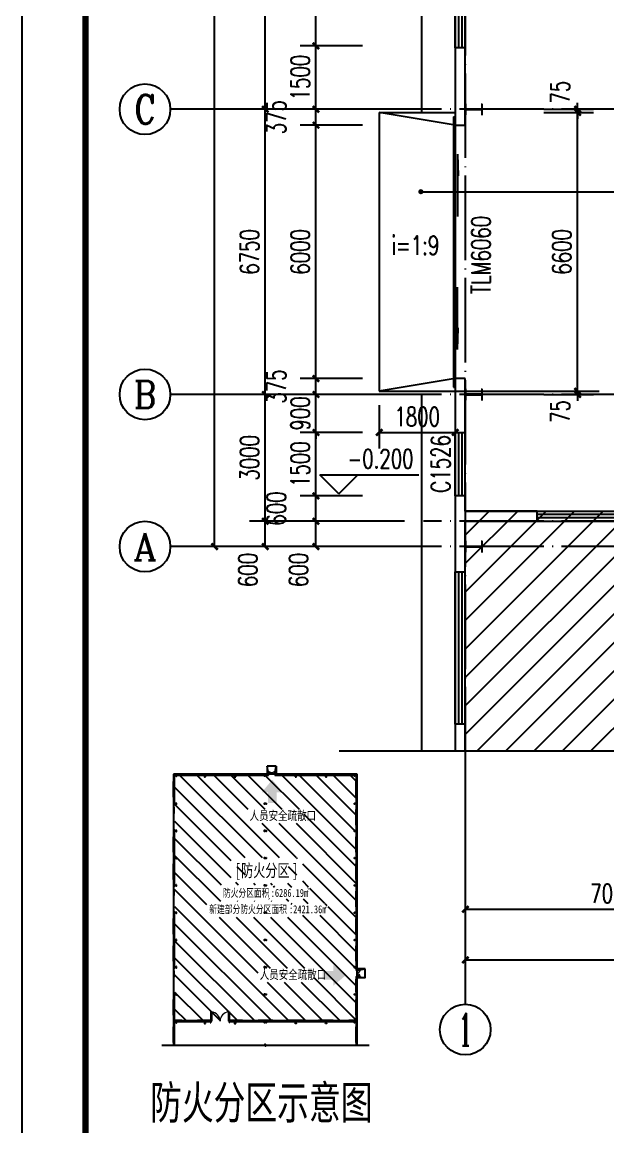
# Model space of a CAD drawing. Extents: x 1840316 to 2045362, y 17308253 to 17931430.
# Drawn here: x 1982362 to 1996240, y 17744363 to 17770513 of the extents above; entities that cross this region are included whole.
import ezdxf
from ezdxf.enums import TextEntityAlignment as Align

# ---------------------------------------------------------------- set-up
doc = ezdxf.new("R2010")
doc.units = 0
doc.header["$LTSCALE"] = 1000
doc.header["$MEASUREMENT"] = 0
doc.linetypes.add('DOTE', pattern=[2.42, 2, -0.2, 0.02, -0.2])
doc.layers.get('Defpoints').update_dxf_attribs({"color": 250})
for name, color, linetype in [('0 - 填充', 251, 'Continuous'), ('00-人防文字', 140, 'Continuous'), ('AXIS_TEXT', 7, 'Continuous'), ('AXIS_内部', 151, 'Continuous'), ('AXIS_外部', 171, 'Continuous'), ('COLUMN', 2, 'Continuous'), ('DIM_LEAD', 145, 'Continuous'), ('DIM_SYMB', 165, 'Continuous'), ('DOTE', 1, 'DOTE'), ('GROUND', 150, 'Continuous'), ('PUB_TEXT', 7, 'Continuous'), ('TK', 4, 'Continuous'), ('WALL-PARAPET', 6, 'Continuous'), ('WINDOW', 140, 'Continuous'), ('WINDOW_TEXT', 7, 'Continuous'), ('文字索引线', 74, 'Continuous'), ('标高', 83, 'Continuous')]:
    doc.layers.add(name, color=color, linetype=linetype)
doc.styles.add('_TCH_AXIS', font='COMPLEX', dxfattribs={"bigfont": 'GBCBIG'})
doc.styles.add('_TCH_DIM', font='SIMPLEX', dxfattribs={"bigfont": 'GBCBIG'})
doc.styles.add('_TCH_DIM_T3', font='SIMPLEX', dxfattribs={"width": 0.705882, "bigfont": 'GBCBIG'})
doc.styles.add('_TCH_WINDOW', font='SIMPLEX', dxfattribs={"height": 3.5, "bigfont": 'GBCBIG'})
doc.styles.add('COMPLEX', font='COMPLEX')
doc.styles.add('HT', font='simhei.ttf', dxfattribs={"width": 0.7})
doc.styles.add('房间名称', font='SIMPLEX', dxfattribs={"width": 0.8, "bigfont": 'HZTXT'})
doc.dimstyles.new('_TCH_ARCH&&150', dxfattribs={"dimtxt": 446.25, "dimasz": 150, "dimexe": 375, "dimexo": 450, "dimgap": 150, "dimtad": 1, "dimdec": 0, "dimzin": 0, "dimdsep": 46, "dimtxsty": '_TCH_DIM_T3', "dimblk": 'ARCHTICK', "dimcen": 0.09, "dimclrt": 7, "dimazin": 2, "dimtfac": 1, "dimtdec": 0, "dimtix": 1, "dimtmove": 2, "dimatfit": 3, "dimfxl": 0, "dimtolj": 1, "dimtzin": 0, "dimarcsym": 0})

# ---------------------------------------------------------------- blocks, each defined once
blk = doc.blocks.new('A$C3ACC4A1C')
at = {"layer": 'COLUMN'}
h = blk.add_hatch(color=256, dxfattribs=at)
h.paths.add_polyline_path([(125, 400), (0, 400), (0, 388), (120, 388), (120, 200), (125, 200)])
h.paths.add_polyline_path([(250, 400), (125, 400), (125, 200), (130, 200), (130, 388), (250, 388)])
h.paths.add_polyline_path([(250, 12), (130, 12), (130, 200), (125, 200), (125, 0), (250, 0)])
h.paths.add_polyline_path([(125, 200), (120, 200), (120, 12), (0, 12), (0, 0), (125, 0)])
blk.add_lwpolyline([(0, 0), (0, 12), (120, 12), (120, 388), (0, 388), (0, 400), (250, 400), (250, 388), (130, 388), (130, 12), (250, 12), (250, 0)], close=True, dxfattribs=at)
blk = doc.blocks.new('$WINLIB2D$00000001')
for p, q in [((-0.5, 0.5), (0.5, 0.5)), ((-0.5, 0.5), (-0.5, -0.5)), ((0.5, -0.5), (0.5, 0.5)), ((0.5, 0.1667), (-0.5, 0.1667)), ((0.5, -0.1667), (-0.5, -0.1667)), ((-0.5, -0.5), (0.5, -0.5))]:
    blk.add_line(p, q)
blk = doc.blocks.new('$DorLib2D$00000011')
for p, q in [((-0.5, 0.004), (-0.433, 0.004)), ((-0.5, 0.004), (-0.5, -0.062)), ((-0.483, 0.396), (-0.467, 0.396)), ((-0.483, 0.235), (-0.467, 0.235)), ((-0.467, 0.471), (-0.467, -0.062)), ((-0.467, 0.471), (-0.433, 0.471)), ((-0.433, 0.471), (-0.433, 0.004)), ((-0.417, 0.396), (-0.433, 0.396)), ((-0.417, 0.235), (-0.433, 0.235)), ((0.417, 0.396), (0.433, 0.396)), ((0.417, 0.235), (0.433, 0.235)), ((0.433, 0.471), (0.433, 0.004)), ((0.467, 0.471), (0.433, 0.471)), ((0.5, 0.004), (0.433, 0.004)), ((0.467, 0.471), (0.467, -0.062)), ((0.483, 0.396), (0.467, 0.396)), ((0.483, 0.235), (0.467, 0.235)), ((0.5, 0.004), (0.5, -0.062)), ((-0.5, -0.062), (-0.467, -0.062)), ((0.5, -0.062), (0.467, -0.062))]:
    blk.add_line(p, q)
at = {"lineweight": 13}
for p, q in [((-0.483, 0.396), (-0.483, 0.235)), ((-0.417, 0.396), (-0.417, 0.235)), ((0.417, 0.396), (0.417, 0.235)), ((0.483, 0.396), (0.483, 0.235))]:
    blk.add_line(p, q, dxfattribs=at)
for centre, start, end in [((-0.467, 0.004), 0, 85.904), ((0.467, 0.004), 94.096, 180)]:
    blk.add_arc(centre, 0.467, start, end, dxfattribs=at)
blk = doc.blocks.new('$DorLib2D$00000130')
at = {"color": 0, "linetype": 'Continuous'}
for p, q in [((-0.5333, 0.6601), (-0.5333, 0.5127)), ((0, 0.6601), (-0.5333, 0.6601)), ((0, 0.5127), (0, 0.6601)), ((0.5333, 0.6601), (0, 0.6601)), ((0.5333, 0.6601), (0.5333, 0.5127)), ((0, 0.5127), (-0.5333, 0.5127)), ((0.5333, 0.5127), (0, 0.5127)), ((-0.3853, 0.2694), (-0.1396, 0.2694)), ((-0.3853, 0.2694), (-0.2999, 0.2144)), ((-0.2999, 0.2144), (-0.2999, 0.2694)), ((0.3853, 0.2694), (0.1396, 0.2694)), ((0.2999, 0.2144), (0.2999, 0.2694)), ((0.3853, 0.2694), (0.2999, 0.2144))]:
    blk.add_line(p, q, dxfattribs=at)
blk = doc.blocks.new('45654')
at = {"color": 1, "const_width": 30}
for points in [[(2163059, 17815599), (2163059, 17815399), (2163379, 17815399), (2163379, 17814799), (2163059, 17814799), (2163059, 17814599)], [(2163059, 17758999), (2163059, 17759199), (2163379, 17759199), (2163379, 17759799), (2163059, 17759799), (2163059, 17759999)]]:
    blk.add_lwpolyline(points, dxfattribs=at)
at = {"layer": 'DIM_SYMB', "color": 1}
blk.add_lwpolyline([(2117951, 17753265), (2141831, 17753265), (2141908, 17753475), (2141982, 17753055), (2142056, 17753265), (2165939, 17753265)], dxfattribs=at)
at = {"layer": 'GROUND', "color": 1}
for p, q in [((2144439, 17817739), (2142339, 17817739)), ((2142339, 17817739), (2142339, 17815939)), ((2142639, 17815939), (2142339, 17817739)), ((2144139, 17815939), (2144439, 17817739)), ((2144439, 17817739), (2144439, 17815939)), ((2142339, 17815939), (2120699, 17815939)), ((2120699, 17815939), (2120699, 17809249)), ((2144439, 17815939), (2142339, 17815939)), ((2163179, 17815939), (2144439, 17815939)), ((2163179, 17770899), (2163179, 17815939)), ((2120699, 17802649), (2120699, 17790349)), ((2120699, 17783749), (2120699, 17771449)), ((2164979, 17770899), (2163179, 17770899)), ((2163179, 17768799), (2163179, 17770899)), ((2163179, 17770599), (2164979, 17770899)), ((2163179, 17769099), (2164979, 17768799)), ((2163179, 17753265), (2163179, 17768799)), ((2164979, 17768799), (2163179, 17768799)), ((2164979, 17768799), (2164979, 17770899)), ((2120699, 17764849), (2120699, 17753265)), ((2120699, 17753265), (2163179, 17753265))]:
    blk.add_line(p, q, dxfattribs=at)
at = {"layer": 'WALL-PARAPET', "color": 1}
for p, q in [((2122639, 17815939), (2120699, 17815939)), ((2120699, 17815939), (2120699, 17814199)), ((2120939, 17815699), (2122639, 17815699)), ((2120939, 17814199), (2120939, 17815699)), ((2122639, 17815699), (2122639, 17815939)), ((2129639, 17815939), (2126239, 17815939)), ((2126239, 17815939), (2126239, 17815699)), ((2126239, 17815699), (2129639, 17815699)), ((2129639, 17815699), (2129639, 17815939)), ((2136639, 17815939), (2133239, 17815939)), ((2133239, 17815939), (2133239, 17815699)), ((2133239, 17815699), (2136639, 17815699)), ((2136639, 17815699), (2136639, 17815939)), ((2142639, 17815939), (2140239, 17815939)), ((2140239, 17815939), (2140239, 17815699)), ((2140239, 17815699), (2142639, 17815699)), ((2142639, 17815699), (2142639, 17815939)), ((2144739, 17815939), (2144139, 17815939)), ((2144139, 17815939), (2144139, 17815699)), ((2144139, 17815699), (2144739, 17815699)), ((2144739, 17815699), (2144739, 17815939)), ((2150639, 17815939), (2148339, 17815939)), ((2148339, 17815939), (2148339, 17815699)), ((2148339, 17815699), (2150639, 17815699)), ((2150639, 17815699), (2150639, 17815939)), ((2157639, 17815939), (2154239, 17815939)), ((2154239, 17815939), (2154239, 17815699)), ((2154239, 17815699), (2157639, 17815699)), ((2157639, 17815699), (2157639, 17815939)), ((2163179, 17815939), (2161239, 17815939)), ((2161239, 17815939), (2161239, 17815699)), ((2161239, 17815699), (2162939, 17815699)), ((2162939, 17815699), (2162939, 17814199)), ((2163179, 17814199), (2163179, 17815939)), ((2120699, 17814199), (2120939, 17814199)), ((2162939, 17814199), (2163179, 17814199)), ((2120939, 17810599), (2120699, 17810599)), ((2120699, 17810599), (2120699, 17808949)), ((2120939, 17808949), (2120939, 17810599)), ((2163179, 17810599), (2162939, 17810599)), ((2162939, 17810599), (2162939, 17807749)), ((2163179, 17807749), (2163179, 17810599)), ((2120699, 17808949), (2120939, 17808949)), ((2162939, 17807749), (2163179, 17807749)), ((2120939, 17802949), (2120699, 17802949)), ((2120699, 17802949), (2120699, 17801449)), ((2120939, 17801449), (2120939, 17802949)), ((2163179, 17804149), (2162939, 17804149)), ((2162939, 17804149), (2162939, 17801449)), ((2163179, 17801449), (2163179, 17804149)), ((2120699, 17801449), (2120939, 17801449)), ((2162939, 17801449), (2163179, 17801449)), ((2120939, 17797849), (2120699, 17797849)), ((2120699, 17797849), (2120699, 17795149)), ((2120939, 17795149), (2120939, 17797849)), ((2163179, 17797849), (2162939, 17797849)), ((2162939, 17797849), (2162939, 17795149)), ((2163179, 17795149), (2163179, 17797849)), ((2120699, 17795149), (2120939, 17795149)), ((2162939, 17795149), (2163179, 17795149)), ((2120939, 17791549), (2120699, 17791549)), ((2120699, 17791549), (2120699, 17790049)), ((2120699, 17790049), (2120939, 17790049)), ((2120939, 17790049), (2120939, 17791549)), ((2163179, 17791549), (2162939, 17791549)), ((2162939, 17791549), (2162939, 17788849)), ((2163179, 17788849), (2163179, 17791549)), ((2162939, 17788849), (2163179, 17788849)), ((2120939, 17784049), (2120699, 17784049)), ((2120699, 17784049), (2120699, 17782549)), ((2120939, 17782549), (2120939, 17784049)), ((2163179, 17785249), (2162939, 17785249)), ((2162939, 17785249), (2162939, 17782549)), ((2163179, 17782549), (2163179, 17785249)), ((2120699, 17782549), (2120939, 17782549)), ((2162939, 17782549), (2163179, 17782549)), ((2120939, 17778949), (2120699, 17778949)), ((2120699, 17778949), (2120699, 17776249)), ((2120939, 17776249), (2120939, 17778949)), ((2163179, 17778949), (2162939, 17778949)), ((2162939, 17778949), (2162939, 17776249)), ((2163179, 17776249), (2163179, 17778949)), ((2120699, 17776249), (2120939, 17776249)), ((2162939, 17776249), (2163179, 17776249)), ((2120939, 17772649), (2120699, 17772649)), ((2120699, 17772649), (2120699, 17771149)), ((2120939, 17771149), (2120939, 17772649)), ((2163179, 17772649), (2162939, 17772649)), ((2162939, 17772649), (2162939, 17770599)), ((2163179, 17770599), (2163179, 17772649)), ((2120699, 17771149), (2120939, 17771149)), ((2162939, 17770599), (2163179, 17770599)), ((2163179, 17769099), (2162939, 17769099)), ((2162939, 17769099), (2162939, 17768499)), ((2163179, 17768499), (2163179, 17769099)), ((2162939, 17768499), (2163179, 17768499)), ((2120939, 17765149), (2120699, 17765149)), ((2120699, 17765149), (2120699, 17763799)), ((2120699, 17763799), (2120939, 17763799)), ((2120939, 17763799), (2120939, 17765149)), ((2163179, 17765499), (2162939, 17765499)), ((2162939, 17765499), (2162939, 17763799)), ((2162939, 17763799), (2163179, 17763799)), ((2163179, 17763799), (2163179, 17765499)), ((2120939, 17760199), (2120699, 17760199)), ((2120699, 17760199), (2120699, 17758819)), ((2120699, 17758819), (2120699, 17757499)), ((2120939, 17758939), (2120939, 17760199)), ((2122639, 17758939), (2120939, 17758939)), ((2120939, 17757499), (2120939, 17758699)), ((2120939, 17758699), (2122639, 17758699)), ((2122639, 17758699), (2122639, 17758939)), ((2129189, 17758939), (2126239, 17758939)), ((2126239, 17758939), (2126239, 17758699)), ((2126239, 17758699), (2129189, 17758699)), ((2129189, 17758699), (2129189, 17758939)), ((2136639, 17758939), (2133689, 17758939)), ((2133689, 17758939), (2133689, 17758699)), ((2133689, 17758699), (2136639, 17758699)), ((2136639, 17758699), (2136639, 17758939)), ((2143639, 17758939), (2140239, 17758939)), ((2140239, 17758939), (2140239, 17758699)), ((2140239, 17758699), (2143639, 17758699)), ((2143639, 17758699), (2143639, 17758939)), ((2150639, 17758939), (2147239, 17758939)), ((2147239, 17758939), (2147239, 17758699)), ((2147239, 17758699), (2150639, 17758699)), ((2150639, 17758699), (2150639, 17758939)), ((2157639, 17758939), (2154239, 17758939)), ((2154239, 17758939), (2154239, 17758699)), ((2154239, 17758699), (2157639, 17758699)), ((2157639, 17758699), (2157639, 17758939)), ((2162939, 17758939), (2161239, 17758939)), ((2161239, 17758939), (2161239, 17758699)), ((2161239, 17758699), (2162939, 17758699)), ((2163179, 17760199), (2162939, 17760199)), ((2162939, 17760199), (2162939, 17758939)), ((2162939, 17758699), (2162939, 17757499)), ((2163179, 17758819), (2163179, 17760199)), ((2163179, 17757499), (2163179, 17758819)), ((2120699, 17757499), (2120939, 17757499)), ((2162939, 17757499), (2163179, 17757499)), ((2120939, 17753899), (2120699, 17753899)), ((2120699, 17753899), (2120699, 17753265)), ((2120939, 17753265), (2120939, 17753899)), ((2163179, 17753899), (2162939, 17753899)), ((2162939, 17753899), (2162939, 17753265)), ((2163179, 17753265), (2163179, 17753899)), ((2120699, 17753265), (2120939, 17753265)), ((2162939, 17753265), (2163179, 17753265))]:
    blk.add_line(p, q, dxfattribs=at)
at = {"layer": 'WINDOW', "color": 1}
for p, q in [((2144139, 17815939), (2142639, 17815939)), ((2163179, 17769099), (2163179, 17770599))]:
    blk.add_line(p, q, dxfattribs=at)
at = {"layer": 'COLUMN', "color": 1, "xscale": -1, "rotation": 90}
for p in [(2121339, 17815699), (2142139, 17815699), (2121339, 17809224), (2142139, 17809224), (2121339, 17802924), (2142139, 17802924), (2121339, 17796624), (2142139, 17796624), (2121339, 17790324), (2142139, 17790324), (2121339, 17784024), (2142139, 17784024), (2121339, 17777724), (2142139, 17777724), (2121339, 17771424), (2142139, 17771424), (2121339, 17765124), (2142139, 17765124), (2121339, 17758699), (2142139, 17758699)]:
    blk.add_blockref('A$C3ACC4A1C', p, dxfattribs=at)
at = {"layer": 'COLUMN', "color": 1, "xscale": -1}
for p in [(2128064, 17815299), (2135064, 17815299), (2128064, 17758299), (2135064, 17758299)]:
    blk.add_blockref('A$C3ACC4A1C', p, dxfattribs=at)
at = {"layer": 'COLUMN', "color": 1}
for p in [(2148814, 17815299), (2155814, 17815299), (2148814, 17758299), (2155814, 17758299)]:
    blk.add_blockref('A$C3ACC4A1C', p, dxfattribs=at)
at = {"layer": 'COLUMN', "color": 1, "rotation": 270}
for p in [(2162539, 17815699), (2162539, 17809224), (2162539, 17802924), (2162539, 17796624), (2162539, 17790324), (2162539, 17784024), (2162539, 17777724), (2162539, 17771424), (2162539, 17765124), (2162539, 17758699)]:
    blk.add_blockref('A$C3ACC4A1C', p, dxfattribs=at)
at = {"layer": 'WINDOW', "color": 1}
for name, p, xscale, yscale, zscale, rotation in [('$WINLIB2D$00000001', (2124439, 17815819), -3600.000000003725, 240, -3600.000000003725, 180), ('$WINLIB2D$00000001', (2131439, 17815819), -3600.000000003725, 240, -3600.000000003725, 180), ('$WINLIB2D$00000001', (2138439, 17815819), -3600.000000003725, 240, -3600.000000003725, 180), ('$DorLib2D$00000011', (2143389, 17815819), 1500, -1500, 1500, 180), ('$WINLIB2D$00000001', (2146539, 17815819), -3600.000000003725, 240, -3600.000000003725, 180), ('$WINLIB2D$00000001', (2152439, 17815819), -3600.000000003725, 240, -3600.000000003725, 180), ('$WINLIB2D$00000001', (2159439, 17815819), -3600.000000003725, 240, -3600.000000003725, 180), ('$WINLIB2D$00000001', (2120819, 17812399), 3600.000000003725, -240, 3600.000000003725, 90.00000000000655), ('$WINLIB2D$00000001', (2163059, 17812399), 3600.000000003725, 240, 3600.000000003725, 90.00000000000655), ('$DorLib2D$00000130', (2120819, 17805949), 6000, 240, 6000, 90.00000000000655), ('$WINLIB2D$00000001', (2163059, 17805949), 3600.000000003725, 240, 3600.000000003725, 90.00000000000655), ('$WINLIB2D$00000001', (2120819, 17799649), 3600.000000003725, -240, 3600.000000003725, 90.00000000000655), ('$WINLIB2D$00000001', (2163059, 17799649), 3600.000000003725, 240, 3600.000000003725, 90.00000000000655), ('$WINLIB2D$00000001', (2120819, 17793349), 3600.000000003725, -240, 3600.000000003725, 90.00000000000655), ('$WINLIB2D$00000001', (2163059, 17793349), 3600.000000003725, 240, 3600.000000003725, 90.00000000000655), ('$DorLib2D$00000130', (2120819, 17787049), 6000, 240, 6000, 90.00000000000655), ('$WINLIB2D$00000001', (2163059, 17787049), 3600.000000003725, 240, 3600.000000003725, 90.00000000000655), ('$WINLIB2D$00000001', (2120819, 17780749), 3600.000000003725, -240, 3600.000000003725, 90.00000000000655), ('$WINLIB2D$00000001', (2163059, 17780749), 3600.000000003725, 240, 3600.000000003725, 90.00000000000655), ('$WINLIB2D$00000001', (2120819, 17774449), 3600.000000003725, -240, 3600.000000003725, 90.00000000000655), ('$WINLIB2D$00000001', (2163059, 17774449), 3600.000000003725, 240, 3600.000000003725, 90.00000000000655), ('$DorLib2D$00000130', (2120819, 17768149), 6000, 240, 6000, 90.00000000000655), ('$DorLib2D$00000011', (2163059, 17769849), 1500, -1500, 1500, 90.00000000000655), ('$WINLIB2D$00000001', (2163059, 17766999), 3000.000000007451, -240, 3000.000000007451, 90.00000000000655), ('$WINLIB2D$00000001', (2120819, 17761999), 3600.000000003725, -240, 3600.000000003725, 90.00000000000655), ('$WINLIB2D$00000001', (2163059, 17761999), 3600.000000003725, 240, 3600.000000003725, 90.00000000000655), ('$WINLIB2D$00000001', (2124439, 17758819), -3600.000000003725, 240, -3600.000000003725, 180), ('$DorLib2D$00000011', (2131439, 17758819), -4500.000027132919, -4500.000027132919, -4500.000027132919, 180), ('$WINLIB2D$00000001', (2138439, 17758819), -3600.000000003725, 240, -3600.000000003725, 180), ('$WINLIB2D$00000001', (2145439, 17758819), -3600.000000003725, 240, -3600.000000003725, 180), ('$WINLIB2D$00000001', (2152439, 17758819), -3600.000000003725, 240, -3600.000000003725, 180), ('$WINLIB2D$00000001', (2159439, 17758819), -3600.000000003725, 240, -3600.000000003725, 180), ('$WINLIB2D$00000001', (2120819, 17755699), 3600.000000003725, -240, 3600.000000003725, 90.0000000000048), ('$WINLIB2D$00000001', (2163059, 17755699), 3600.000000003725, -240, 3600.000000003725, 90.0000000000048)]:
    blk.add_blockref(name, p, dxfattribs=dict(at, xscale=xscale, yscale=yscale, zscale=zscale, rotation=rotation))
blk = doc.blocks.new('GeYuanFrame_67757216', base_point=(18.76, 4.34))
at = {"layer": 'TK'}
blk.add_lwpolyline([(18.76, 424.34), (686.76, 424.34), (686.76, 4.34), (18.76, 4.34), (18.76, 424.34)], dxfattribs=at)
at = {"layer": 'TK', "const_width": 1}
blk.add_lwpolyline([(676.76, 414.34), (43.76, 414.34), (43.76, 14.34), (676.76, 14.34)], close=True, dxfattribs=at)
blk = doc.blocks.new('_ArchTick')
at = {"color": 0, "linetype": 'ByBlock', "const_width": 0.4}
blk.add_lwpolyline([(-0.5, -0.5), (0.5, 0.5)], dxfattribs=at)
blk = doc.blocks.new('*D39')
at = {"layer": 'AXIS_内部', "color": 0, "lineweight": -2}
for p, q in [((1995522, 17768449), (1995522, 17768599)), ((1994722, 17768449), (1995897, 17768449)), ((1994722, 17768374), (1995897, 17768374)), ((1995522, 17768374), (1995522, 17768449)), ((1995522, 17768374), (1995522, 17768224))]:
    blk.add_line(p, q, dxfattribs=at)
at = {"layer": 'Defpoints', "color": 0}
for p in [(1994272, 17768449), (1994272, 17768374), (1995522, 17768449)]:
    blk.add_point(p, dxfattribs=at)
at = {"layer": 'AXIS_内部', "color": 0, "lineweight": -2, "xscale": 150, "yscale": 150, "zscale": 150}
for p, rotation in [((1995522, 17768449), 270), ((1995522, 17768374), 90)]:
    blk.add_blockref('_ArchTick', p, dxfattribs=dict(at, rotation=rotation))
at = {"layer": 'AXIS_内部', "color": 7, "insert": (1995109, 17768854), "char_height": 446.2, "attachment_point": 5, "rotation": 90, "style": '_TCH_DIM_T3'}
blk.add_mtext('\\A1;75', dxfattribs=at)
blk = doc.blocks.new('*D40')
at = {"layer": 'AXIS_内部', "color": 0, "lineweight": -2}
for p, q in [((1994722, 17768374), (1995897, 17768374)), ((1995522, 17761774), (1995522, 17768374)), ((1994722, 17761774), (1995897, 17761774))]:
    blk.add_line(p, q, dxfattribs=at)
at = {"layer": 'Defpoints', "color": 0}
for p in [(1994272, 17768374), (1995522, 17768374), (1994272, 17761774)]:
    blk.add_point(p, dxfattribs=at)
at = {"layer": 'AXIS_内部', "color": 0, "lineweight": -2, "xscale": 150, "yscale": 150, "zscale": 150}
for p, rotation in [((1995522, 17768374), 90), ((1995522, 17761774), 270)]:
    blk.add_blockref('_ArchTick', p, dxfattribs=dict(at, rotation=rotation))
at = {"layer": 'AXIS_内部', "color": 7, "insert": (1995148, 17765074), "char_height": 446.2, "attachment_point": 5, "rotation": 90, "style": '_TCH_DIM_T3'}
blk.add_mtext('\\A1;6600', dxfattribs=at)
blk = doc.blocks.new('*D41')
at = {"layer": 'AXIS_内部', "color": 0, "lineweight": -2}
for p, q in [((1995522, 17761774), (1995522, 17761924)), ((1994722, 17761774), (1995897, 17761774)), ((1994722, 17761699), (1995897, 17761699)), ((1995522, 17761699), (1995522, 17761774)), ((1995522, 17761699), (1995522, 17761549))]:
    blk.add_line(p, q, dxfattribs=at)
at = {"layer": 'Defpoints', "color": 0}
for p in [(1994272, 17761774), (1994272, 17761699), (1995522, 17761774)]:
    blk.add_point(p, dxfattribs=at)
at = {"layer": 'AXIS_内部', "color": 0, "lineweight": -2, "xscale": 150, "yscale": 150, "zscale": 150}
for p, rotation in [((1995522, 17761774), 270), ((1995522, 17761699), 90)]:
    blk.add_blockref('_ArchTick', p, dxfattribs=dict(at, rotation=rotation))
at = {"layer": 'AXIS_内部', "color": 7, "insert": (1995109, 17761294), "char_height": 446.2, "attachment_point": 5, "rotation": 90, "style": '_TCH_DIM_T3'}
blk.add_mtext('\\A1;75', dxfattribs=at)
blk = doc.blocks.new('*D166')
at = {"layer": 'AXIS_内部', "color": 0, "lineweight": -2}
for p, q in [((1990424, 17758699), (1988949, 17758699)), ((1989324, 17758099), (1989324, 17758699)), ((1990424, 17758099), (1988949, 17758099))]:
    blk.add_line(p, q, dxfattribs=at)
at = {"layer": 'Defpoints', "color": 0}
for p in [(1989324, 17758699), (1990874, 17758699), (1990874, 17758099)]:
    blk.add_point(p, dxfattribs=at)
at = {"layer": 'AXIS_内部', "color": 0, "lineweight": -2, "xscale": 150, "yscale": 150, "zscale": 150}
for p, rotation in [((1989324, 17758699), 90), ((1989324, 17758099), 270)]:
    blk.add_blockref('_ArchTick', p, dxfattribs=dict(at, rotation=rotation))
at = {"layer": 'AXIS_内部', "color": 7, "insert": (1988911, 17757544), "char_height": 446.2, "attachment_point": 5, "rotation": 90, "style": '_TCH_DIM_T3'}
blk.add_mtext('\\A1;600', dxfattribs=at)
blk = doc.blocks.new('*D167')
at = {"layer": 'AXIS_内部', "color": 0, "lineweight": -2}
for p, q in [((1990424, 17759299), (1988949, 17759299)), ((1989324, 17758699), (1989324, 17759299)), ((1990424, 17758699), (1988949, 17758699))]:
    blk.add_line(p, q, dxfattribs=at)
at = {"layer": 'Defpoints', "color": 0}
for p in [(1989324, 17759299), (1990874, 17759299), (1990874, 17758699)]:
    blk.add_point(p, dxfattribs=at)
at = {"layer": 'AXIS_内部', "color": 0, "lineweight": -2, "xscale": 150, "yscale": 150, "zscale": 150}
for p, rotation in [((1989324, 17759299), 90), ((1989324, 17758699), 270)]:
    blk.add_blockref('_ArchTick', p, dxfattribs=dict(at, rotation=rotation))
at = {"layer": 'AXIS_内部', "color": 7, "insert": (1988386, 17758999), "char_height": 446.2, "attachment_point": 5, "rotation": 90, "style": '_TCH_DIM_T3'}
blk.add_mtext('\\A1;600', dxfattribs=at)
blk = doc.blocks.new('*D168')
at = {"layer": 'AXIS_内部', "color": 0, "lineweight": -2}
for p, q in [((1990424, 17760799), (1988949, 17760799)), ((1989324, 17759299), (1989324, 17760799)), ((1990424, 17759299), (1988949, 17759299))]:
    blk.add_line(p, q, dxfattribs=at)
at = {"layer": 'Defpoints', "color": 0}
for p in [(1989324, 17760799), (1990874, 17760799), (1990874, 17759299)]:
    blk.add_point(p, dxfattribs=at)
at = {"layer": 'AXIS_内部', "color": 0, "lineweight": -2, "xscale": 150, "yscale": 150, "zscale": 150}
for p, rotation in [((1989324, 17760799), 90), ((1989324, 17759299), 270)]:
    blk.add_blockref('_ArchTick', p, dxfattribs=dict(at, rotation=rotation))
at = {"layer": 'AXIS_内部', "color": 7, "insert": (1988950, 17760049), "char_height": 446.2, "attachment_point": 5, "rotation": 90, "style": '_TCH_DIM_T3'}
blk.add_mtext('\\A1;1500', dxfattribs=at)
blk = doc.blocks.new('*D169')
at = {"layer": 'AXIS_内部', "color": 0, "lineweight": -2}
for p, q in [((1989324, 17761699), (1989324, 17761849)), ((1990424, 17761699), (1988949, 17761699)), ((1989324, 17760799), (1989324, 17761699)), ((1990424, 17760799), (1988949, 17760799)), ((1989324, 17760799), (1989324, 17760649))]:
    blk.add_line(p, q, dxfattribs=at)
at = {"layer": 'Defpoints', "color": 0}
for p in [(1989324, 17761699), (1990874, 17761699), (1990874, 17760799)]:
    blk.add_point(p, dxfattribs=at)
at = {"layer": 'AXIS_内部', "color": 0, "lineweight": -2, "xscale": 150, "yscale": 150, "zscale": 150}
for p, rotation in [((1989324, 17761699), 270), ((1989324, 17760799), 90)]:
    blk.add_blockref('_ArchTick', p, dxfattribs=dict(at, rotation=rotation))
at = {"layer": 'AXIS_内部', "color": 7, "insert": (1988950, 17761249), "char_height": 446.2, "attachment_point": 5, "rotation": 90, "style": '_TCH_DIM_T3'}
blk.add_mtext('\\A1;900', dxfattribs=at)
blk = doc.blocks.new('*D170')
at = {"layer": 'AXIS_内部', "color": 0, "lineweight": -2}
for p, q in [((1990424, 17762074), (1988949, 17762074)), ((1989324, 17761699), (1989324, 17762074)), ((1990424, 17761699), (1988949, 17761699))]:
    blk.add_line(p, q, dxfattribs=at)
at = {"layer": 'Defpoints', "color": 0}
for p in [(1989324, 17762074), (1990874, 17762074), (1990874, 17761699)]:
    blk.add_point(p, dxfattribs=at)
at = {"layer": 'AXIS_内部', "color": 0, "lineweight": -2, "xscale": 150, "yscale": 150, "zscale": 150}
for p, rotation in [((1989324, 17762074), 90), ((1989324, 17761699), 270)]:
    blk.add_blockref('_ArchTick', p, dxfattribs=dict(at, rotation=rotation))
at = {"layer": 'AXIS_内部', "color": 7, "insert": (1988386, 17761886), "char_height": 446.2, "attachment_point": 5, "rotation": 90, "style": '_TCH_DIM_T3'}
blk.add_mtext('\\A1;375', dxfattribs=at)
blk = doc.blocks.new('*D171')
at = {"layer": 'AXIS_内部', "color": 0, "lineweight": -2}
for p, q in [((1990424, 17768074), (1988949, 17768074)), ((1989324, 17762074), (1989324, 17768074)), ((1990424, 17762074), (1988949, 17762074))]:
    blk.add_line(p, q, dxfattribs=at)
at = {"layer": 'Defpoints', "color": 0}
for p in [(1989324, 17768074), (1990874, 17768074), (1990874, 17762074)]:
    blk.add_point(p, dxfattribs=at)
at = {"layer": 'AXIS_内部', "color": 0, "lineweight": -2, "xscale": 150, "yscale": 150, "zscale": 150}
for p, rotation in [((1989324, 17768074), 90), ((1989324, 17762074), 270)]:
    blk.add_blockref('_ArchTick', p, dxfattribs=dict(at, rotation=rotation))
at = {"layer": 'AXIS_内部', "color": 7, "insert": (1988950, 17765074), "char_height": 446.2, "attachment_point": 5, "rotation": 90, "style": '_TCH_DIM_T3'}
blk.add_mtext('\\A1;6000', dxfattribs=at)
blk = doc.blocks.new('*D172')
at = {"layer": 'AXIS_内部', "color": 0, "lineweight": -2}
for p, q in [((1990424, 17768449), (1988949, 17768449)), ((1989324, 17768074), (1989324, 17768449)), ((1990424, 17768074), (1988949, 17768074))]:
    blk.add_line(p, q, dxfattribs=at)
at = {"layer": 'Defpoints', "color": 0}
for p in [(1989324, 17768449), (1990874, 17768449), (1990874, 17768074)]:
    blk.add_point(p, dxfattribs=at)
at = {"layer": 'AXIS_内部', "color": 0, "lineweight": -2, "xscale": 150, "yscale": 150, "zscale": 150}
for p, rotation in [((1989324, 17768449), 90), ((1989324, 17768074), 270)]:
    blk.add_blockref('_ArchTick', p, dxfattribs=dict(at, rotation=rotation))
at = {"layer": 'AXIS_内部', "color": 7, "insert": (1988386, 17768261), "char_height": 446.2, "attachment_point": 5, "rotation": 90, "style": '_TCH_DIM_T3'}
blk.add_mtext('\\A1;375', dxfattribs=at)
blk = doc.blocks.new('*D173')
at = {"layer": 'AXIS_内部', "color": 0, "lineweight": -2}
for p, q in [((1990424, 17769949), (1988949, 17769949)), ((1989324, 17768449), (1989324, 17769949)), ((1990424, 17768449), (1988949, 17768449))]:
    blk.add_line(p, q, dxfattribs=at)
at = {"layer": 'Defpoints', "color": 0}
for p in [(1989324, 17769949), (1990874, 17769949), (1990874, 17768449)]:
    blk.add_point(p, dxfattribs=at)
at = {"layer": 'AXIS_内部', "color": 0, "lineweight": -2, "xscale": 150, "yscale": 150, "zscale": 150}
for p, rotation in [((1989324, 17769949), 90), ((1989324, 17768449), 270)]:
    blk.add_blockref('_ArchTick', p, dxfattribs=dict(at, rotation=rotation))
at = {"layer": 'AXIS_内部', "color": 7, "insert": (1988950, 17769199), "char_height": 446.2, "attachment_point": 5, "rotation": 90, "style": '_TCH_DIM_T3'}
blk.add_mtext('\\A1;1500', dxfattribs=at)
blk = doc.blocks.new('*D174')
at = {"layer": 'AXIS_内部', "color": 0, "lineweight": -2}
for p, q in [((1990424, 17773549), (1988949, 17773549)), ((1989324, 17769949), (1989324, 17773549)), ((1990424, 17769949), (1988949, 17769949))]:
    blk.add_line(p, q, dxfattribs=at)
at = {"layer": 'Defpoints', "color": 0}
for p in [(1989324, 17773549), (1990874, 17773549), (1990874, 17769949)]:
    blk.add_point(p, dxfattribs=at)
at = {"layer": 'AXIS_内部', "color": 0, "lineweight": -2, "xscale": 150, "yscale": 150, "zscale": 150}
for p, rotation in [((1989324, 17773549), 90), ((1989324, 17769949), 270)]:
    blk.add_blockref('_ArchTick', p, dxfattribs=dict(at, rotation=rotation))
at = {"layer": 'AXIS_内部', "color": 7, "insert": (1988950, 17771749), "char_height": 446.2, "attachment_point": 5, "rotation": 90, "style": '_TCH_DIM_T3'}
blk.add_mtext('\\A1;3600', dxfattribs=at)
blk = doc.blocks.new('*D194')
at = {"layer": 'AXIS_内部', "color": 0, "lineweight": -2}
for p, q in [((1990822, 17761449), (1990822, 17760424)), ((1992622, 17761449), (1992622, 17760424)), ((1990822, 17760799), (1992622, 17760799))]:
    blk.add_line(p, q, dxfattribs=at)
at = {"layer": 'Defpoints', "color": 0}
for p in [(1990822, 17761899), (1992622, 17761899), (1992622, 17760799)]:
    blk.add_point(p, dxfattribs=at)
at = {"layer": 'AXIS_内部', "color": 0, "lineweight": -2, "xscale": 150, "yscale": 150, "zscale": 150, "rotation": 180}
blk.add_blockref('_ArchTick', (1990822, 17760799), dxfattribs=at)
at = {"layer": 'AXIS_内部', "color": 0, "lineweight": -2, "xscale": 150, "yscale": 150, "zscale": 150}
blk.add_blockref('_ArchTick', (1992622, 17760799), dxfattribs=at)
at = {"layer": 'AXIS_内部', "color": 7, "insert": (1991722, 17761172), "char_height": 446.2, "attachment_point": 5, "style": '_TCH_DIM_T3'}
blk.add_mtext('\\A1;1800', dxfattribs=at)
blk = doc.blocks.new('*D330')
at = {"layer": 'AXIS_外部', "color": 0, "lineweight": -2}
for p, q in [((1992862, 17752815), (1992862, 17749140)), ((1999862, 17752815), (1999862, 17749140)), ((1992862, 17749515), (1999862, 17749515))]:
    blk.add_line(p, q, dxfattribs=at)
at = {"layer": 'Defpoints', "color": 0}
for p in [(1992862, 17753265), (1999862, 17753265), (1999862, 17749515)]:
    blk.add_point(p, dxfattribs=at)
at = {"layer": 'AXIS_外部', "color": 0, "lineweight": -2, "xscale": 150, "yscale": 150, "zscale": 150, "rotation": 180}
blk.add_blockref('_ArchTick', (1992862, 17749515), dxfattribs=at)
at = {"layer": 'AXIS_外部', "color": 0, "lineweight": -2, "xscale": 150, "yscale": 150, "zscale": 150}
blk.add_blockref('_ArchTick', (1999862, 17749515), dxfattribs=at)
at = {"layer": 'AXIS_外部', "color": 7, "insert": (1996362, 17749888), "char_height": 446.2, "attachment_point": 5, "style": '_TCH_DIM_T3'}
blk.add_mtext('\\A1;7000', dxfattribs=at)
blk = doc.blocks.new('*D336')
at = {"layer": 'AXIS_外部', "color": 0, "lineweight": -2}
for p, q in [((1992862, 17752815), (1992862, 17747940)), ((2034862, 17752815), (2034862, 17747940)), ((1992862, 17748315), (2034862, 17748315))]:
    blk.add_line(p, q, dxfattribs=at)
at = {"layer": 'Defpoints', "color": 0}
for p in [(1992862, 17753265), (2034862, 17753265), (2034862, 17748315)]:
    blk.add_point(p, dxfattribs=at)
at = {"layer": 'AXIS_外部', "color": 0, "lineweight": -2, "xscale": 150, "yscale": 150, "zscale": 150, "rotation": 180}
blk.add_blockref('_ArchTick', (1992862, 17748315), dxfattribs=at)
at = {"layer": 'AXIS_外部', "color": 0, "lineweight": -2, "xscale": 150, "yscale": 150, "zscale": 150}
blk.add_blockref('_ArchTick', (2034862, 17748315), dxfattribs=at)
at = {"layer": 'AXIS_外部', "color": 7, "insert": (2013862, 17748688), "char_height": 446.2, "attachment_point": 5, "style": '_TCH_DIM_T3'}
blk.add_mtext('\\A1;42000', dxfattribs=at)
blk = doc.blocks.new('*D358')
at = {"layer": 'AXIS_外部', "color": 0, "lineweight": -2}
for p, q in [((1991424, 17758699), (1987749, 17758699)), ((1988124, 17758099), (1988124, 17758699)), ((1991424, 17758099), (1987749, 17758099))]:
    blk.add_line(p, q, dxfattribs=at)
at = {"layer": 'Defpoints', "color": 0}
for p in [(1988124, 17758699), (1991874, 17758699), (1991874, 17758099)]:
    blk.add_point(p, dxfattribs=at)
at = {"layer": 'AXIS_外部', "color": 0, "lineweight": -2, "xscale": 150, "yscale": 150, "zscale": 150}
for p, rotation in [((1988124, 17758699), 90), ((1988124, 17758099), 270)]:
    blk.add_blockref('_ArchTick', p, dxfattribs=dict(at, rotation=rotation))
at = {"layer": 'AXIS_外部', "color": 7, "insert": (1987711, 17757544), "char_height": 446.2, "attachment_point": 5, "rotation": 90, "style": '_TCH_DIM_T3'}
blk.add_mtext('\\A1;600', dxfattribs=at)
blk = doc.blocks.new('*D359')
at = {"layer": 'AXIS_外部', "color": 0, "lineweight": -2}
for p, q in [((1991424, 17761699), (1987749, 17761699)), ((1988124, 17758699), (1988124, 17761699)), ((1991424, 17758699), (1987749, 17758699))]:
    blk.add_line(p, q, dxfattribs=at)
at = {"layer": 'Defpoints', "color": 0}
for p in [(1988124, 17761699), (1991874, 17761699), (1991874, 17758699)]:
    blk.add_point(p, dxfattribs=at)
at = {"layer": 'AXIS_外部', "color": 0, "lineweight": -2, "xscale": 150, "yscale": 150, "zscale": 150}
for p, rotation in [((1988124, 17761699), 90), ((1988124, 17758699), 270)]:
    blk.add_blockref('_ArchTick', p, dxfattribs=dict(at, rotation=rotation))
at = {"layer": 'AXIS_外部', "color": 7, "insert": (1987750, 17760199), "char_height": 446.2, "attachment_point": 5, "rotation": 90, "style": '_TCH_DIM_T3'}
blk.add_mtext('\\A1;3000', dxfattribs=at)
blk = doc.blocks.new('*D360')
at = {"layer": 'AXIS_外部', "color": 0, "lineweight": -2}
for p, q in [((1991424, 17768449), (1987749, 17768449)), ((1988124, 17761699), (1988124, 17768449)), ((1991424, 17761699), (1987749, 17761699))]:
    blk.add_line(p, q, dxfattribs=at)
at = {"layer": 'Defpoints', "color": 0}
for p in [(1988124, 17768449), (1991874, 17768449), (1991874, 17761699)]:
    blk.add_point(p, dxfattribs=at)
at = {"layer": 'AXIS_外部', "color": 0, "lineweight": -2, "xscale": 150, "yscale": 150, "zscale": 150}
for p, rotation in [((1988124, 17768449), 90), ((1988124, 17761699), 270)]:
    blk.add_blockref('_ArchTick', p, dxfattribs=dict(at, rotation=rotation))
at = {"layer": 'AXIS_外部', "color": 7, "insert": (1987750, 17765074), "char_height": 446.2, "attachment_point": 5, "rotation": 90, "style": '_TCH_DIM_T3'}
blk.add_mtext('\\A1;6750', dxfattribs=at)
blk = doc.blocks.new('*D361')
at = {"layer": 'AXIS_外部', "color": 0, "lineweight": -2}
for p, q in [((1991424, 17775199), (1987749, 17775199)), ((1988124, 17768449), (1988124, 17775199)), ((1991424, 17768449), (1987749, 17768449))]:
    blk.add_line(p, q, dxfattribs=at)
at = {"layer": 'Defpoints', "color": 0}
for p in [(1988124, 17775199), (1991874, 17775199), (1991874, 17768449)]:
    blk.add_point(p, dxfattribs=at)
at = {"layer": 'AXIS_外部', "color": 0, "lineweight": -2, "xscale": 150, "yscale": 150, "zscale": 150}
for p, rotation in [((1988124, 17775199), 90), ((1988124, 17768449), 270)]:
    blk.add_blockref('_ArchTick', p, dxfattribs=dict(at, rotation=rotation))
at = {"layer": 'AXIS_外部', "color": 7, "insert": (1987750, 17771824), "char_height": 446.2, "attachment_point": 5, "rotation": 90, "style": '_TCH_DIM_T3'}
blk.add_mtext('\\A1;6750', dxfattribs=at)
blk = doc.blocks.new('*D369')
at = {"layer": 'AXIS_外部', "color": 0, "lineweight": -2}
for p, q in [((1991424, 17815939), (1986549, 17815939)), ((1986924, 17758099), (1986924, 17815939)), ((1991424, 17758099), (1986549, 17758099))]:
    blk.add_line(p, q, dxfattribs=at)
at = {"layer": 'Defpoints', "color": 0}
for p in [(1986924, 17815939), (1991874, 17815939), (1991874, 17758099)]:
    blk.add_point(p, dxfattribs=at)
at = {"layer": 'AXIS_外部', "color": 0, "lineweight": -2, "xscale": 150, "yscale": 150, "zscale": 150}
for p, rotation in [((1986924, 17815939), 90), ((1986924, 17758099), 270)]:
    blk.add_blockref('_ArchTick', p, dxfattribs=dict(at, rotation=rotation))
at = {"layer": 'AXIS_外部', "color": 7, "insert": (1986550, 17787019), "char_height": 446.2, "attachment_point": 5, "rotation": 90, "style": '_TCH_DIM_T3'}
blk.add_mtext('\\A1;57840', dxfattribs=at)
blk = doc.blocks.new('_AXISO')
blk.add_circle((0, 0), 0.5)
at = {"layer": 'AXIS_TEXT', "style": 'COMPLEX', "width": 1.041667}
blk.add_attdef('A', text='', height=0.56, dxfattribs=at).set_placement((-0.25, -0.28), (0.25, -0.28), align=Align.FIT)

msp = doc.modelspace()

# ---------------------------------------------------------------- hatches: boundary and pattern name
h = msp.add_hatch()
h.set_pattern_fill('ANSI31', color=250, scale=300, style=0)
h.set_pattern_definition([(45, (5999.36, -931095.17), (-336.759605, 336.759605), [])])
h.paths.add_polyline_path([(1992867.6, 17758938.7), (2034861.6, 17758938.7), (2034861.6, 17753265.1), (1992867.6, 17753265.1)])
at = {"layer": '0 - 填充'}
h = msp.add_hatch(dxfattribs=at)
h.set_pattern_fill('ANSI31', color=256, scale=180, angle=-90, style=0)
h.set_pattern_definition([(315, (287.46, -330.35), (202.0557627, 202.0557627), [])])
h.paths.add_polyline_path([(1985976.1, 17752690.9), (1990276.9, 17752690.9), (1990276.9, 17746878.6), (1985976.1, 17746878.6)])
h.paths.add_polyline_path([(1987702.3, 17751550.5), (1989037.6, 17751550.5), (1989037.6, 17751882.7), (1987702.3, 17751882.7)], flags=16)
edge = h.paths.add_edge_path(flags=16)
edge.add_line((1987304.9, 17750153), (1987644.3, 17750153))
edge.add_line((1987644.3, 17750153), (1987644.3, 17750717.6))
edge.add_line((1987644.3, 17750717.6), (1987304.9, 17750717.6))
edge.add_line((1987304.9, 17750717.6), (1987304.9, 17750153))
edge.add_line((1987449.4, 17750134.4), (1988860.8, 17750134.4))
edge.add_line((1988860.8, 17750134.4), (1988860.8, 17750739.5))
edge.add_line((1988860.8, 17750739.5), (1987449.4, 17750739.5))
edge.add_line((1987449.4, 17750739.5), (1987449.4, 17750134.4))
edge.add_line((1988665.9, 17750153), (1989005.3, 17750153))
edge.add_line((1989005.3, 17750153), (1989005.3, 17750717.6))
edge.add_line((1989005.3, 17750717.6), (1988665.9, 17750717.6))
edge.add_line((1988665.9, 17750717.6), (1988665.9, 17750153))
edge = h.paths.add_edge_path(flags=16)
edge.add_line((1987055.6, 17749714.6), (1988315.8, 17749714.6))
edge.add_line((1988315.8, 17749714.6), (1988315.8, 17750092.8))
edge.add_line((1988315.8, 17750092.8), (1987055.6, 17750092.8))
edge.add_line((1987055.6, 17750092.8), (1987055.6, 17749714.6))
edge.add_line((1988206.4, 17749760.8), (1989149.9, 17749760.8))
edge.add_line((1989149.9, 17749760.8), (1989149.9, 17750039.2))
edge.add_line((1989149.9, 17750039.2), (1988206.4, 17750039.2))
edge.add_line((1988206.4, 17750039.2), (1988206.4, 17749760.8))
edge.add_line((1989080.5, 17749909.2), (1989173.6, 17749909.2))
edge.add_line((1989173.6, 17749909.2), (1989173.6, 17750046.9))
edge.add_line((1989173.6, 17750046.9), (1989080.5, 17750046.9))
edge.add_line((1989080.5, 17750046.9), (1989080.5, 17749909.2))
edge = h.paths.add_edge_path(flags=16)
edge.add_line((1986732, 17749327.4), (1988748.4, 17749327.4))
edge.add_line((1988748.4, 17749327.4), (1988748.4, 17749705.6))
edge.add_line((1988748.4, 17749705.6), (1986732, 17749705.6))
edge.add_line((1986732, 17749705.6), (1986732, 17749327.4))
edge.add_line((1988638.7, 17749373.3), (1989582.7, 17749373.3))
edge.add_line((1989582.7, 17749373.3), (1989582.7, 17749653.4))
edge.add_line((1989582.7, 17749653.4), (1988638.7, 17749653.4))
edge.add_line((1988638.7, 17749653.4), (1988638.7, 17749373.3))
edge.add_line((1989513, 17749522), (1989606.2, 17749522))
edge.add_line((1989606.2, 17749522), (1989606.2, 17749659.7))
edge.add_line((1989606.2, 17749659.7), (1989513, 17749659.7))
edge.add_line((1989513, 17749659.7), (1989513, 17749522))
h.paths.add_polyline_path([(1987942.9, 17747787.4), (1989278.2, 17747787.4), (1989278.2, 17748119.6), (1987942.9, 17748119.6)], flags=16)
at = {"layer": '文字索引线'}
for points in [[(1988289.2, 17752580.4), (1988539.2, 17752280.4), (1988389.2, 17752280.4), (1988389.2, 17752030.4), (1988189.2, 17752030.4), (1988189.2, 17752280.4), (1988039.2, 17752280.4)], [(1990031.3, 17747951.8), (1989731.3, 17748201.8), (1989731.3, 17748051.8), (1989481.3, 17748051.8), (1989481.3, 17747851.8), (1989731.3, 17747851.8), (1989731.3, 17747701.8)]]:
    msp.add_hatch(color=256, dxfattribs=at).paths.add_polyline_path(points)

# ---------------------------------------------------------------- linework, layer by layer
msp.add_line((1992621.6, 17761773.7), (1996031.2, 17761773.7))
at = {"color": 250}
msp.add_line((1992861.6, 17758938.7), (2034861.6, 17758938.7), dxfattribs=at)
at = {"layer": 'AXIS_外部'}
for p, q in [((1991873.6, 17768448.7), (1985873.6, 17768448.7)), ((1991873.6, 17761698.7), (1985873.6, 17761698.7)), ((1991873.6, 17758098.7), (1985873.6, 17758098.7)), ((1992861.6, 17753265.1), (1992861.6, 17747265.1))]:
    msp.add_line(p, q, dxfattribs=at)
at = {"layer": 'DIM_LEAD'}
msp.add_line((1991809, 17766498.7), (1996662.3, 17766498.7), dxfattribs=at)
at = {"layer": 'DIM_LEAD', "const_width": 60}
msp.add_lwpolyline([(1991779, 17766498.7, 1), (1991839, 17766498.7, 1)], format="xyb", close=True, dxfattribs=at)
at = {"layer": 'DIM_SYMB'}
msp.add_lwpolyline([(1992427.9, 17764848.7, 0, 0, 0), (1991415.1, 17764848.7, 120, 0, 0), (1990965.1, 17764848.7, 0, 0, 0)], format="xyseb", dxfattribs=at)
at = {"layer": 'DIM_SYMB', "color": 150}
msp.add_lwpolyline([(1989873.6, 17753265.1), (2013754.1, 17753265.1), (2013830.6, 17753475.1), (2013904.6, 17753055.1), (2013979.1, 17753265.1), (2037861.6, 17753265.1)], dxfattribs=at)
at = {"layer": 'DOTE'}
for p, q in [((1992861.6, 17817698.7), (1992861.6, 17753265.1)), ((2035861.6, 17768448.7), (1991873.6, 17768448.7)), ((2035861.6, 17761698.7), (1991873.6, 17761698.7)), ((2035861.6, 17758698.7), (1991873.6, 17758698.7)), ((2035861.6, 17758098.7), (1991873.6, 17758098.7))]:
    msp.add_line(p, q, dxfattribs=at)
at = {"layer": 'GROUND'}
for p, q in [((1991821.6, 17781798.7), (1991821.6, 17768373.7)), ((1992621.6, 17781798.7), (1992621.6, 17768598.7)), ((1990821.6, 17768373.7), (1990821.6, 17761773.7)), ((1990821.6, 17768373.7), (1992621.6, 17768373.7)), ((1992621.6, 17768073.7), (1990821.6, 17768373.7)), ((1992621.6, 17768373.7), (1992621.6, 17761773.7)), ((1992621.6, 17762073.7), (1990821.6, 17761773.7)), ((1990821.6, 17761773.7), (1992621.6, 17761773.7)), ((1991821.6, 17761698.7), (1991821.6, 17753265.1)), ((1992621.6, 17761548.7), (1992621.6, 17753265.1)), ((1992621.6, 17753265.1), (2035101.6, 17753265.1))]:
    msp.add_line(p, q, dxfattribs=at)
at = {"layer": 'WALL-PARAPET'}
for p, q in [((1992861.6, 17769903.7), (1992621.6, 17769903.7)), ((1992621.6, 17769903.7), (1992621.6, 17768073.7)), ((1992861.6, 17768073.7), (1992861.6, 17769903.7)), ((1992621.6, 17768073.7), (1992861.6, 17768073.7)), ((1992861.6, 17762073.7), (1992621.6, 17762073.7)), ((1992621.6, 17762073.7), (1992621.6, 17760798.7)), ((1992861.6, 17760798.7), (1992861.6, 17762073.7)), ((1992621.6, 17760798.7), (1992861.6, 17760798.7)), ((1992861.6, 17759298.6), (1992621.6, 17759298.6)), ((1992621.6, 17759298.6), (1992621.6, 17758818.7)), ((1992861.6, 17758938.7), (1992861.6, 17759298.6)), ((1994561.6, 17758938.7), (1992861.6, 17758938.7)), ((1994561.6, 17758698.7), (1994561.6, 17758938.7)), ((1992621.6, 17758818.7), (1992621.6, 17757498.7)), ((1992861.6, 17757498.7), (1992861.6, 17758698.7)), ((1992861.6, 17758698.7), (1994561.6, 17758698.7)), ((1992621.6, 17757498.7), (1992861.6, 17757498.7)), ((1992861.6, 17753898.7), (1992621.6, 17753898.7)), ((1992621.6, 17753898.7), (1992621.6, 17753265.1)), ((1992861.6, 17753265.1), (1992861.6, 17753898.7)), ((1992621.6, 17753265.1), (1992861.6, 17753265.1))]:
    msp.add_line(p, q, dxfattribs=at)
at = {"layer": '标高'}
for p, q in [((1989867.1, 17759345.5), (1989417.1, 17759795.5)), ((1989417.1, 17759795.5), (1991764.6, 17759795.5)), ((1989867.1, 17759345.5), (1990317.1, 17759795.5))]:
    msp.add_line(p, q, dxfattribs=at)

# ---------------------------------------------------------------- block references
at = {"xscale": 150, "yscale": 150, "zscale": 150, "rotation": 270}
msp.add_blockref('GeYuanFrame_67757216', (1982361.6, 17831486), dxfattribs=at)
at = {"xscale": 0.1023999999916361, "yscale": 0.1023999999916361, "zscale": 0.1023999999916361}
msp.add_blockref('45654', (1768791.9, 15928363.3), dxfattribs=at)
at = {"layer": 'AXIS_外部'}
ref = msp.add_blockref('_AXISO', (1985273.6, 17768448.7), dxfattribs=dict(at, xscale=1200, yscale=1200, zscale=1200))
ref.add_attrib('A', 'C', dxfattribs={"layer": 'AXIS_TEXT', "height": 683.5, "style": '_TCH_AXIS'}).set_placement((1985029.5, 17768106.9), (1985517.7, 17768106.9), align=Align.FIT)
ref = msp.add_blockref('_AXISO', (1985273.6, 17761698.7), dxfattribs=dict(at, xscale=1200, yscale=1200, zscale=1200))
ref.add_attrib('A', 'B', dxfattribs={"layer": 'AXIS_TEXT', "height": 652.9, "style": '_TCH_AXIS'}).set_placement((1985009.3, 17761372.2), (1985537.9, 17761372.2), align=Align.FIT)
ref = msp.add_blockref('_AXISO', (1985273.6, 17758098.7), dxfattribs=dict(at, xscale=1200, yscale=1200, zscale=1200))
ref.add_attrib('A', 'A', dxfattribs={"layer": 'AXIS_TEXT', "height": 637.8, "style": '_TCH_AXIS'}).set_placement((1985000.3, 17757779.8), (1985546.9, 17757779.8), align=Align.FIT)
ref = msp.add_blockref('_AXISO', (1992861.6, 17746665.1), dxfattribs=dict(at, xscale=1200, yscale=1200, zscale=1200))
ref.add_attrib('A', '1', dxfattribs={"layer": 'AXIS_TEXT', "height": 772.1, "style": '_TCH_AXIS'}).set_placement((1992696.1, 17746279), (1993027, 17746279), align=Align.FIT)
at = {"layer": 'COLUMN', "xscale": -1, "rotation": 90}
for p in [(1993261.6, 17768573.7), (1993261.6, 17761823.7), (1993261.6, 17758223.7)]:
    msp.add_blockref('A$C3ACC4A1C', p, dxfattribs=at)
at = {"layer": 'WINDOW'}
ref = msp.add_blockref('$WINLIB2D$00000001', (1992741.6, 17771703.7), dxfattribs=dict(at, xscale=3600.000000003725, yscale=-240, zscale=3600.000000003725, rotation=90.00000000000632))
ref.add_attrib('A', 'C3626A', (1992432.2, 17770826.2), dxfattribs={"layer": 'WINDOW_TEXT', "height": 446.25, "rotation": 90, "style": '_TCH_WINDOW', "width": 0.705882})
ref = msp.add_blockref('$DorLib2D$00000130', (1992741.6, 17765073.7), dxfattribs=dict(at, xscale=6000, yscale=240, zscale=6000, rotation=90.00000000000632))
ref.add_attrib('A', 'TLM6060', (1993455.7, 17764076.2), dxfattribs={"layer": 'WINDOW_TEXT', "height": 446.25, "rotation": 90, "style": '_TCH_WINDOW', "width": 0.705882})
ref = msp.add_blockref('$WINLIB2D$00000001', (1992741.6, 17760048.6), dxfattribs=dict(at, xscale=1500.115718420595, yscale=-240, zscale=1500.115718420595, rotation=90.00000000000632))
ref.add_attrib('A', 'C1526', (1992502.2, 17759373.6), dxfattribs={"layer": 'WINDOW_TEXT', "height": 446.25, "rotation": 90, "style": '_TCH_WINDOW', "width": 0.705882})
for p, xscale, yscale, zscale, rotation in [((1996361.6, 17758818.7), -3600.000000003725, 240, -3600.000000003725, 180), ((1992741.6, 17755698.7), 3600.000000003725, -240, 3600.000000003725, 90.0000000000048)]:
    msp.add_blockref('$WINLIB2D$00000001', p, dxfattribs=dict(at, xscale=xscale, yscale=yscale, zscale=zscale, rotation=rotation))

# ---------------------------------------------------------------- texts
at = {"layer": '00-人防文字', "style": 'HT', "width": 0.7}
for s, height, p in [('[', 300.4, (1987399, 17750282.5)), ('防火分区', 300.42, (1987550.2, 17750282.5)), (']', 300.4, (1988760, 17750282.5)), ('防火分区面积', 187.76, (1987118.6, 17749807.2)), ('2', 93.9, (1989103.4, 17749932.2)), (':6286.19m', 187.76, (1988252.8, 17749807.2)), ('新建部分防火分区面积', 187.76, (1986795.1, 17749420)), (':2421.36m', 187.76, (1988685.4, 17749420)), ('2', 93.9, (1989536, 17749545))]:
    msp.add_text(s, height=height, dxfattribs=at).set_placement(p)
at = {"layer": 'PUB_TEXT', "style": '_TCH_DIM', "width": 0.705882}
msp.add_text('i=1:9', height=446.25, rotation=360, dxfattribs=at).set_placement((1991111.5, 17765006.2))
at = {"layer": 'PUB_TEXT'}
for s, height, style, width, p in [('-0.200', 446.25, '_TCH_DIM', 0.705882, (1990069.6, 17759953)), ('人员安全疏散口', 225, '房间名称', 0.8, (1987750.6, 17751604.1)), ('人员安全疏散口', 225, '房间名称', 0.8, (1987991.2, 17747841)), ('防火分区示意图', 788.61, 'HT', 0.7, (1985393.1, 17744548.3))]:
    msp.add_text(s, height=height, dxfattribs=dict(at, style=style, width=width)).set_placement(p)

# ---------------------------------------------------------------- dimensions: what is measured, and where the dimension line sits
at = {"layer": 'AXIS_内部'}
for p1, p2, distance, picture, middle in [((1990873.6, 17769948.7), (1990873.6, 17773548.7), 1550, '*D174', (1988950.5, 17771748.7)), ((1990873.6, 17768448.7), (1990873.6, 17769948.7), 1550, '*D173', (1988950.5, 17769198.7)), ((1994271.6, 17761773.7), (1994271.6, 17768373.7), -1250, '*D40', (1995148.5, 17765073.7)), ((1990873.6, 17762073.7), (1990873.6, 17768073.7), 1550, '*D171', (1988950.5, 17765073.7)), ((1990873.6, 17760798.7), (1990873.6, 17761698.7), 1550, '*D169', (1988950.5, 17761248.7)), ((1990821.6, 17761898.7), (1992621.6, 17761898.7), -1100, '*D194', (1991721.6, 17761171.8)), ((1990873.6, 17759298.7), (1990873.6, 17760798.7), 1550, '*D168', (1988950.5, 17760048.7))]:
    dim = msp.add_aligned_dim(p1=p1, p2=p2, distance=distance, dimstyle='_TCH_ARCH&&150', dxfattribs=at)
    dim.commit()
    dim.dimension.update_dxf_attribs({"geometry": picture, "text_midpoint": middle})
for base, p1, p2, picture, middle in [((1995521.6, 17768448.7), (1994271.6, 17768373.7), (1994271.6, 17768448.7), '*D39', (1995109.1, 17768853.7)), ((1989323.6, 17768448.7), (1990873.6, 17768073.7), (1990873.6, 17768448.7), '*D172', (1988386.1, 17768261.2)), ((1989323.6, 17762073.7), (1990873.6, 17761698.7), (1990873.6, 17762073.7), '*D170', (1988386.1, 17761886.2)), ((1995521.6, 17761773.7), (1994271.6, 17761698.7), (1994271.6, 17761773.7), '*D41', (1995109.1, 17761293.7)), ((1989323.6, 17759298.7), (1990873.6, 17758698.7), (1990873.6, 17759298.7), '*D167', (1988386.1, 17758998.7)), ((1989323.6, 17758698.7), (1990873.6, 17758098.7), (1990873.6, 17758698.7), '*D166', (1988911.1, 17757543.7))]:
    dim = msp.add_linear_dim(base=base, p1=p1, p2=p2, angle=90, dimstyle='_TCH_ARCH&&150', dxfattribs=at)
    dim.commit()
    dim.dimension.update_dxf_attribs({"geometry": picture, "text_midpoint": middle, "dimtype": 129})
at = {"layer": 'AXIS_外部'}
for p1, p2, distance, picture, middle in [((1991873.6, 17758098.7), (1991873.6, 17815938.7), 4950, '*D369', (1986550.5, 17787018.7)), ((1991873.6, 17768448.7), (1991873.6, 17775198.7), 3750, '*D361', (1987750.5, 17771823.7)), ((1991873.6, 17761698.7), (1991873.6, 17768448.7), 3750, '*D360', (1987750.5, 17765073.7)), ((1991873.6, 17758698.7), (1991873.6, 17761698.7), 3750, '*D359', (1987750.5, 17760198.7)), ((1992861.6, 17753265.1), (1999861.6, 17753265.1), -3750, '*D330', (1996361.6, 17749888.2)), ((1992861.6, 17753265.1), (2034861.6, 17753265.1), -4950, '*D336', (2013861.6, 17748688.2))]:
    dim = msp.add_aligned_dim(p1=p1, p2=p2, distance=distance, dimstyle='_TCH_ARCH&&150', dxfattribs=at)
    dim.commit()
    dim.dimension.update_dxf_attribs({"geometry": picture, "text_midpoint": middle})
dim = msp.add_linear_dim(base=(1988123.6, 17758698.7), p1=(1991873.6, 17758098.7), p2=(1991873.6, 17758698.7), angle=90, dimstyle='_TCH_ARCH&&150', dxfattribs=at)
dim.commit()
dim.dimension.update_dxf_attribs({"geometry": '*D358', "text_midpoint": (1987711.1, 17757543.7), "dimtype": 129})

doc.saveas('drawing.dxf')
